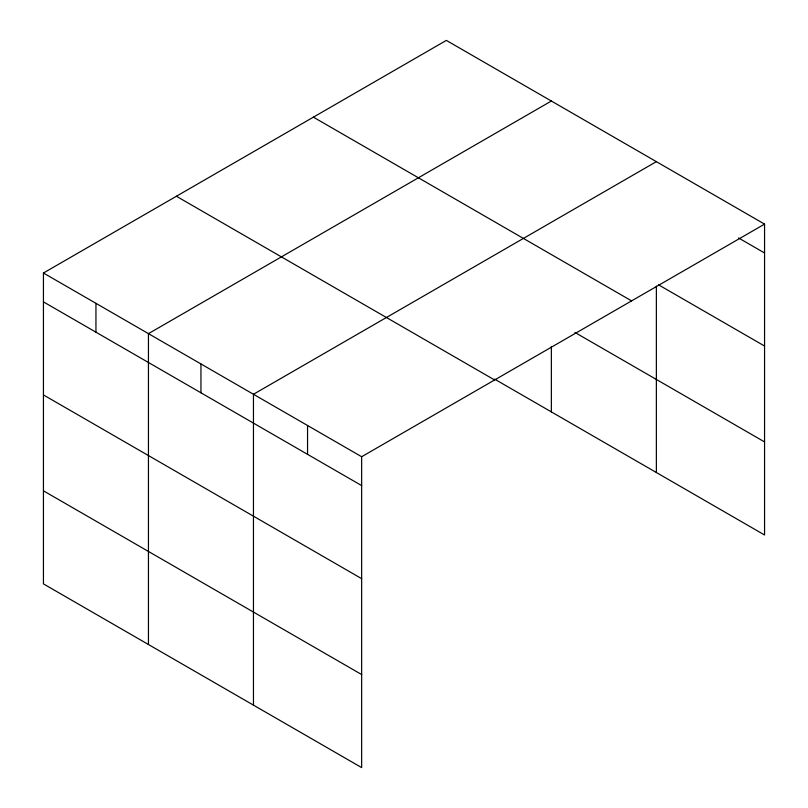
<?xml version="1.0" encoding="UTF-8"?>
<svg xmlns="http://www.w3.org/2000/svg" width="808" height="808" viewBox="0 0 808 808"><rect width="100%" height="100%" fill="white"/><g stroke="black" fill="none" stroke-linecap="round" stroke-linejoin="round"><path stroke-width="1.21" d="M764.56 224.119L446.349 40.4L43.44 273.013L43.44 583.881L361.651 767.6L361.651 456.732L764.56 224.119L764.56 534.987L494.567 379.104M551.359 101.03L148.45 333.643L148.45 644.511M656.369 161.651L253.459 394.274L253.459 705.142M738.593 237.976L764.56 252.965M658.53 284.82L764.56 346.026M313.393 117.16L631.593 300.879M574.932 332.441L764.56 441.915M176.407 196.253L494.607 379.972M43.44 273.013L361.651 456.732M43.44 301.869L361.651 485.578M43.44 394.93L361.651 578.649M43.44 490.82L361.651 674.539M656.369 286.093L656.369 472.518M551.359 346.491L551.359 411.898M307.555 425.503L307.555 454.349M200.95 363.954L200.95 392.809M95.95 303.333L95.95 332.179"/></g></svg>
